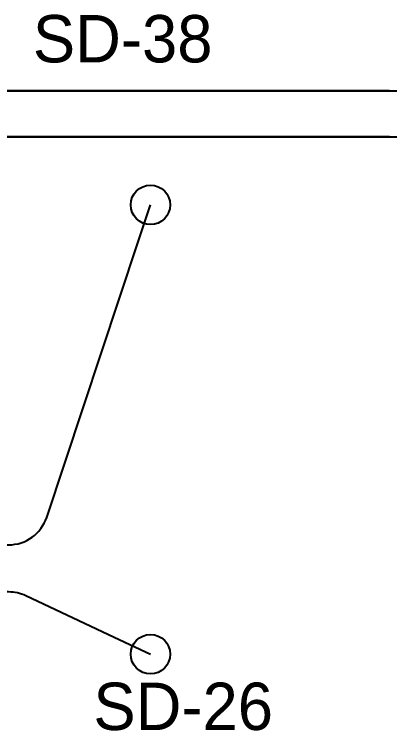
# Model space of a CAD drawing. Header units: metres. Extents: x 0.2 to 42.3, y 0.9 to 39.
# Drawn here: x 3.03 to 5.88, y 10.71 to 16.16 of the extents above; entities that cross this region are included whole.
import ezdxf

# ---------------------------------------------------------------- set-up
doc = ezdxf.new("R2010")
doc.units = ezdxf.units.M
for name, color, linetype in [('BSA_BRANCH_AXIS', 5, 'Continuous'), ('BSA_BRANCH_LABEL', 3, 'Continuous'), ('BSA_MATERIAL_SECTION', 7, 'Continuous'), ('BSA_TERMINAL_CENTRE', 3, 'Continuous')]:
    doc.layers.add(name, color=color, linetype=linetype)

msp = doc.modelspace()

# ---------------------------------------------------------------- linework, layer by layer
at = {"layer": 'BSA_BRANCH_AXIS'}
for points in [[(2.8335, 12.1226), (2.9835, 12.1226, 0.323201), (3.2727, 12.3314), (3.9648, 14.4171), (4.0608, 14.7064)], [(2.8335, 11.767), (2.9835, 11.767, -0.110554), (3.1134, 11.7379), (3.7851, 11.4214), (4.0608, 11.2914)]]:
    msp.add_lwpolyline(points, format="xyb", dxfattribs=at)
at = {"layer": 'BSA_MATERIAL_SECTION'}
for p, q in [((5.8775, 15.5747), (2.7258, 15.5747)), ((2.7258, 15.5739), (5.8775, 15.5739)), ((5.8775, 15.5747), (9.0292, 15.5747)), ((2.7258, 15.2239), (5.8775, 15.2239)), ((5.8775, 15.2231), (2.7258, 15.2231)), ((5.8775, 15.2231), (9.0292, 15.2231))]:
    msp.add_line(p, q, dxfattribs=at)
at = {"layer": 'BSA_TERMINAL_CENTRE'}
for centre in [(4.0608, 14.7064), (4.0608, 11.2914)]:
    msp.add_circle(centre, 0.15, dxfattribs=at)

# ---------------------------------------------------------------- texts
at = {"layer": 'BSA_BRANCH_LABEL'}
for s, p in [('SD-38', (3.1675, 15.7898)), ('SD-26', (3.6271, 10.7151))]:
    msp.add_text(s, height=0.36, dxfattribs=at).set_placement(p)

doc.saveas('drawing.dxf')
